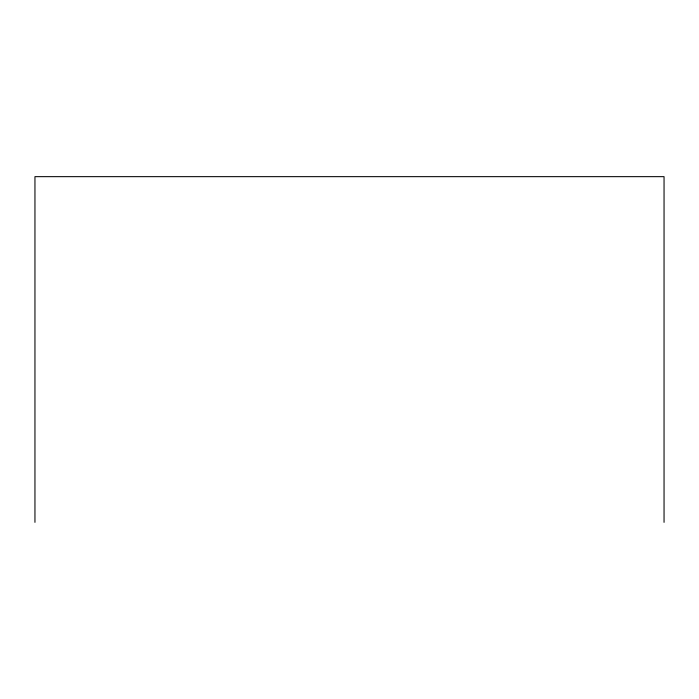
<?xml version="1.0" encoding="UTF-8"?>
<svg xmlns="http://www.w3.org/2000/svg" width="699" height="699" viewBox="0 0 699 699"><rect width="100%" height="100%" fill="white"/><g stroke="black" fill="none" stroke-linecap="round" stroke-linejoin="round"><path stroke-width="1.05" d="M664.05 522.345L664.05 176.655L34.95 176.655L34.95 522.345"/></g></svg>
